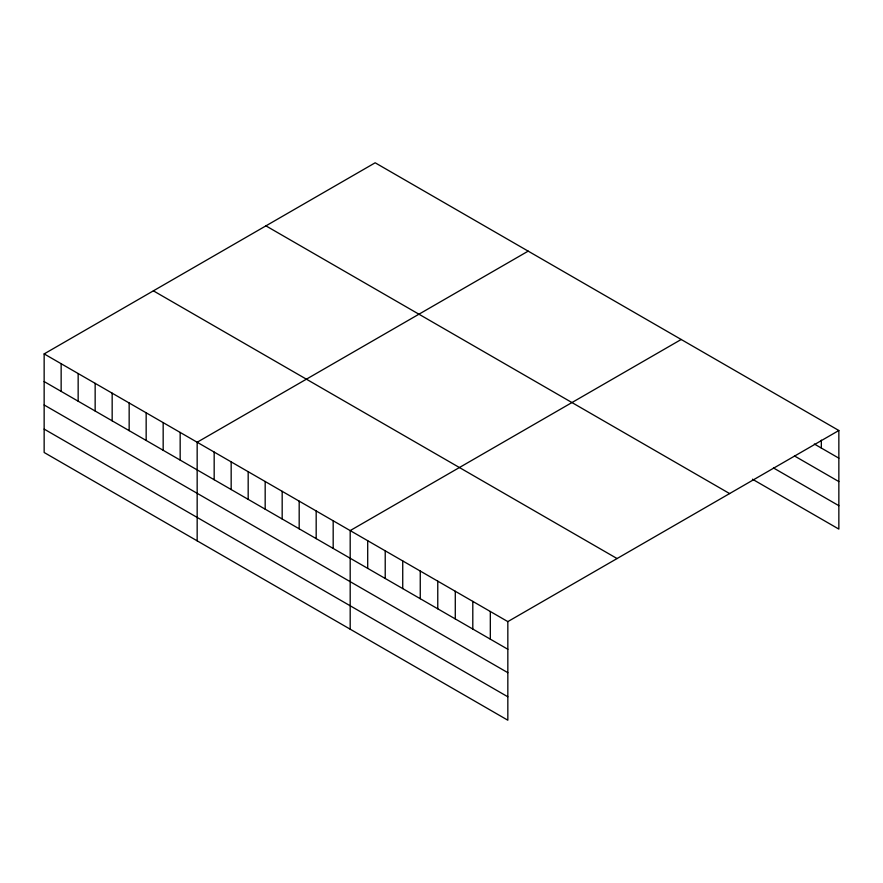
<?xml version="1.0" encoding="UTF-8"?>
<svg xmlns="http://www.w3.org/2000/svg" width="883" height="883" viewBox="0 0 883 883"><rect width="100%" height="100%" fill="white"/><g stroke="black" fill="none" stroke-linecap="round" stroke-linejoin="round"><path stroke-width="1.32" d="M44.15 353.906L507.835 621.61L507.835 720.208L44.15 452.493L44.15 353.906L375.165 162.792L838.85 430.507L838.85 529.094L752.437 479.204M528.177 251.136L197.163 442.251L197.163 540.837M681.201 339.48L350.187 530.595L350.187 629.182M507.835 621.61L838.85 430.507M814.325 444.006L838.85 458.167M794.468 455.948L838.85 481.577M773.453 467.935L838.85 505.694M265.926 225.86L729.612 493.575M153.388 290.838L617.074 558.553M44.15 381.566L507.835 649.27M44.15 404.977L507.835 672.68M44.15 429.094L507.835 696.797M821.333 440.153L821.333 448.056M490.319 611.5L490.319 639.16M472.802 601.389L472.802 629.049M455.286 591.268L455.286 618.939M437.769 581.157L437.769 608.817M420.253 571.047L420.253 598.707M402.736 560.937L402.736 588.597M385.22 550.815L385.22 578.486M367.703 540.705L367.703 568.365M333.178 520.771L333.178 548.442M316.18 510.959L316.18 538.619M299.182 501.147L299.182 528.807M282.174 491.323L282.174 518.994M265.176 481.511L265.176 509.171M248.178 471.699L248.178 499.359M231.169 461.875L231.169 489.546M214.172 452.063L214.172 479.723M180.165 432.438L180.165 460.098M163.167 422.615L163.167 450.275M146.159 412.803L146.159 440.462M129.161 402.99L129.161 430.65M112.163 393.167L112.163 420.827M95.154 383.354L95.154 411.014M78.157 373.542L78.157 401.202M61.148 363.719L61.148 391.379"/></g></svg>
